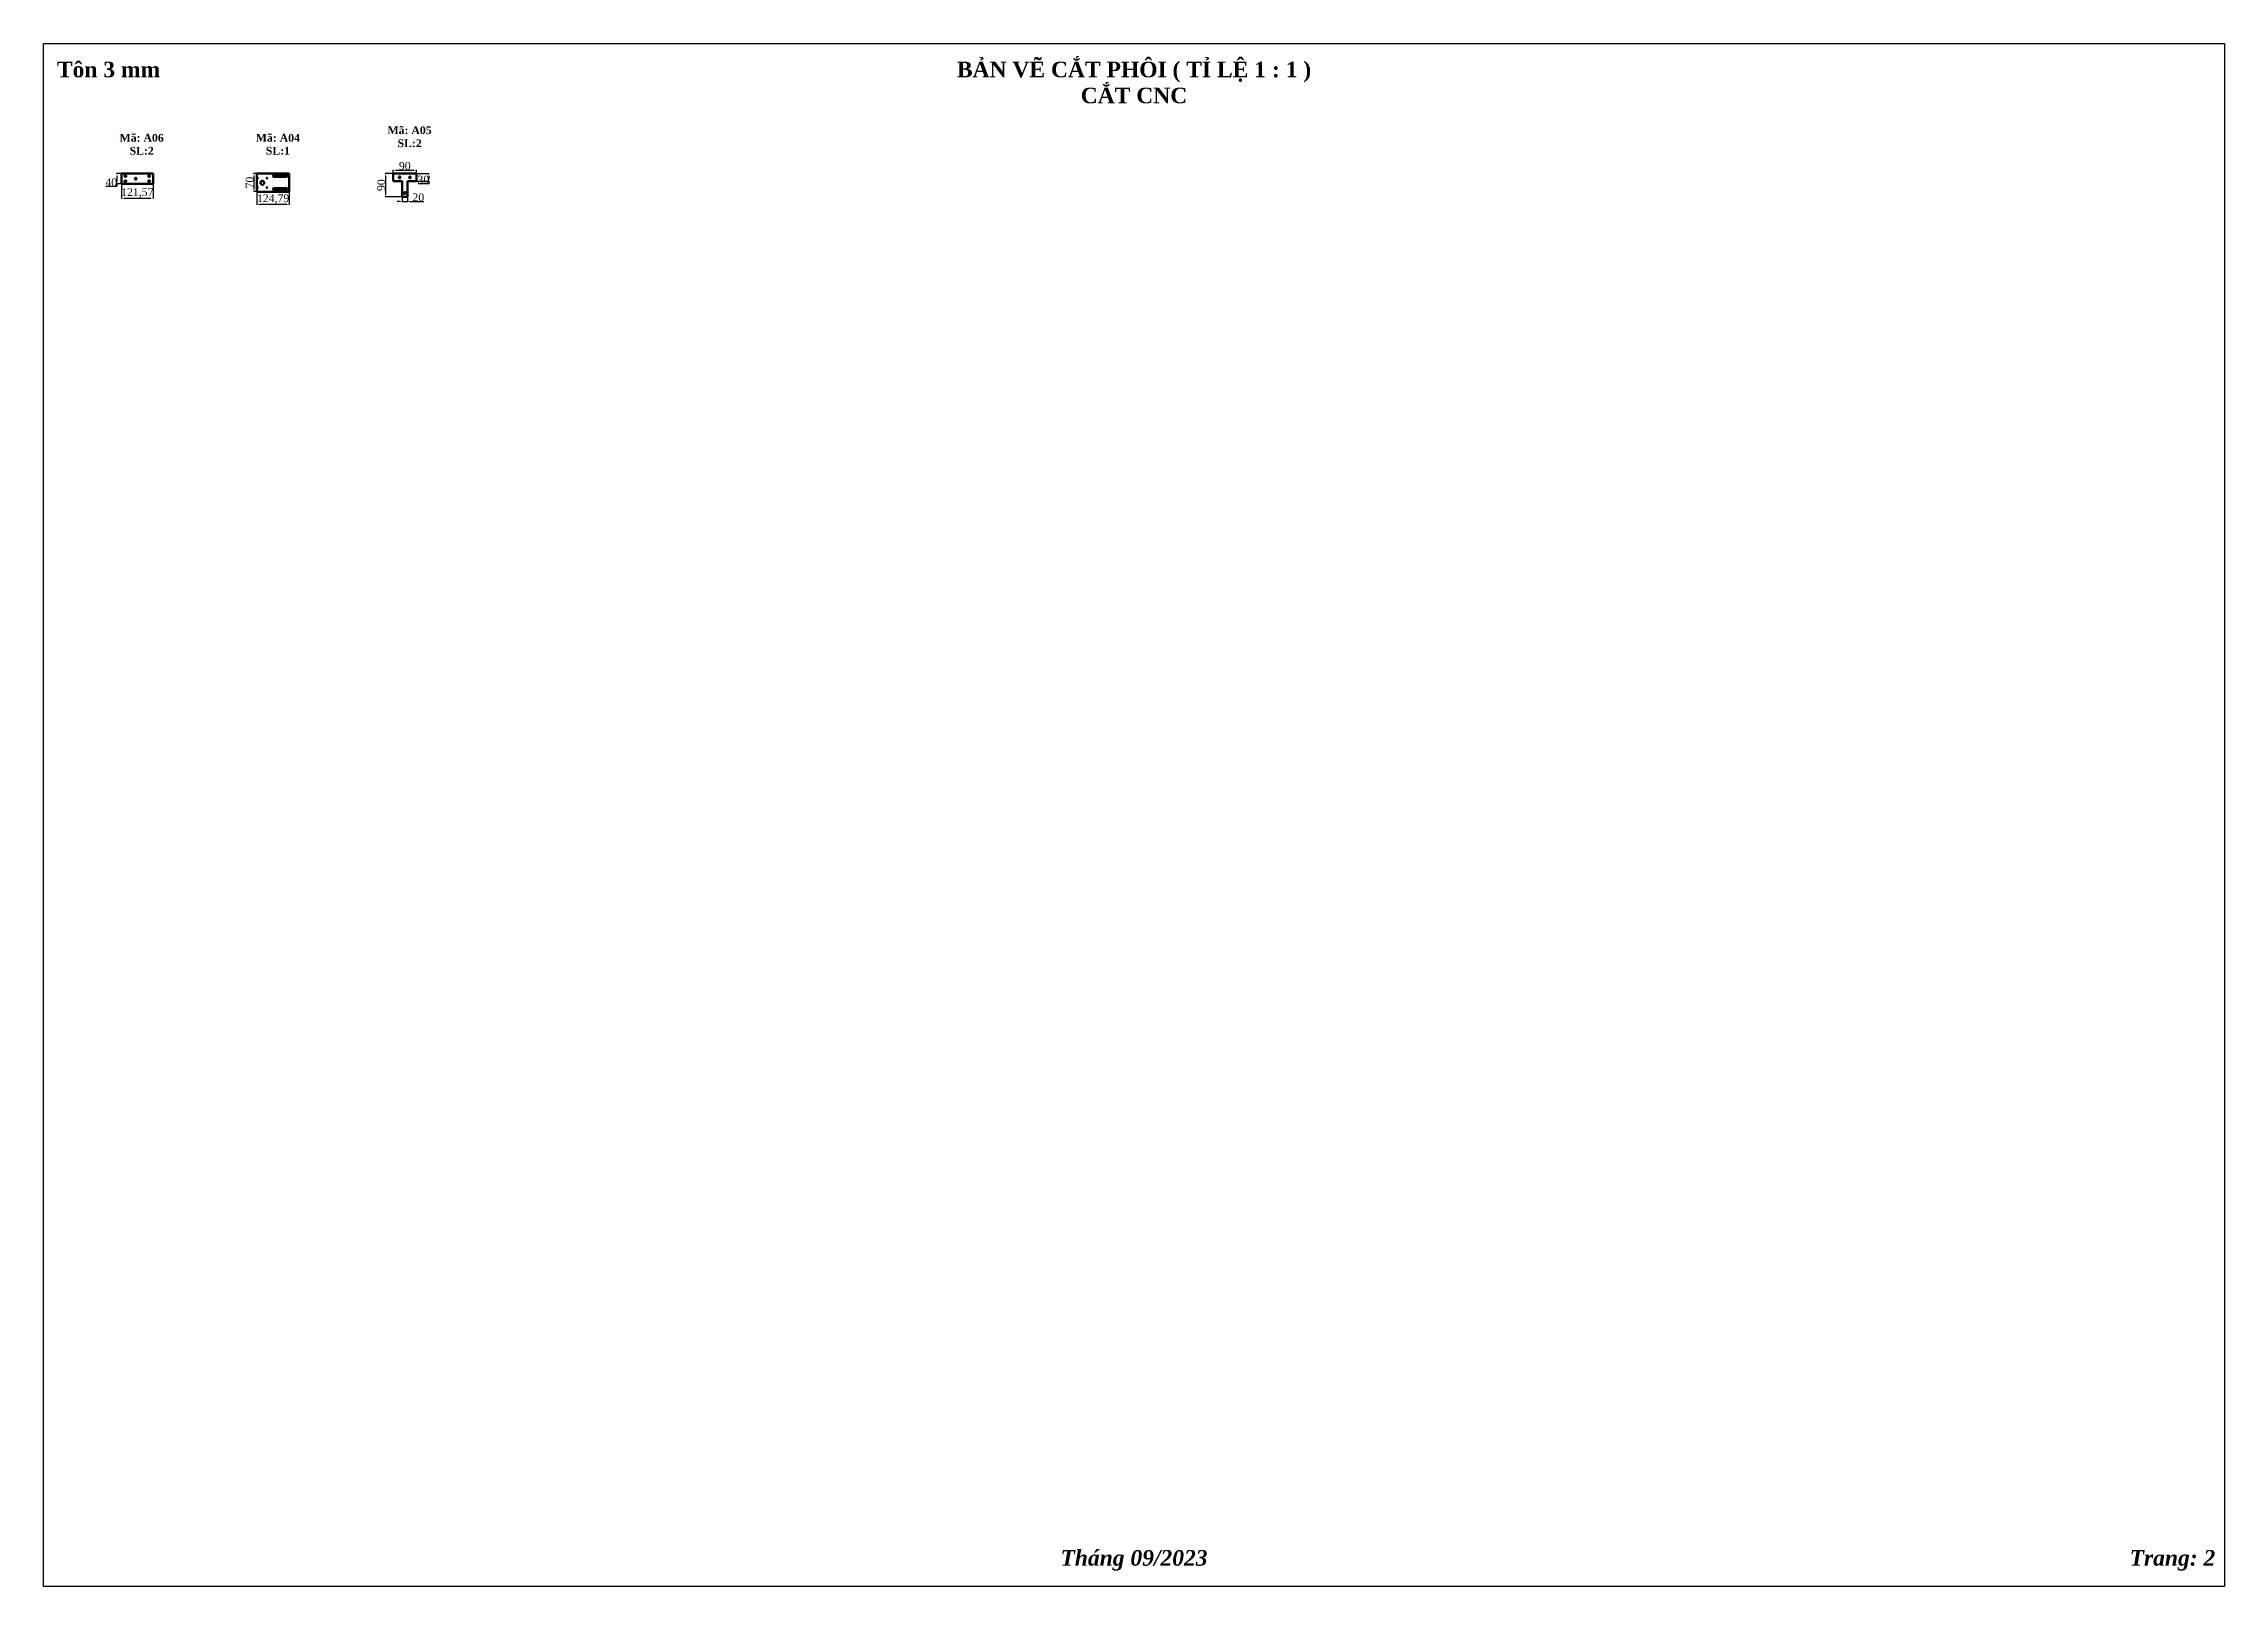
# Model space of a CAD drawing. Header units: millimetres. Extents: x 65701 to 102701, y 867 to 14603.
# Drawn here: x 77101 to 85501, y 8663 to 14603 of the extents above; entities that cross this region are included whole.
import ezdxf

# ---------------------------------------------------------------- set-up
doc = ezdxf.new("R2010")
doc.units = ezdxf.units.MM
doc.header["$LTSCALE"] = 2
doc.layers.add('Visible (ISO)', color=7, linetype='Continuous', lineweight=50)
doc.styles.add('CO CHU 30', font='times.ttf', dxfattribs={"height": 30})
doc.dimstyles.new('SCALE 1 1', dxfattribs={"dimtxt": 30, "dimasz": 10, "dimexe": 1.5, "dimexo": 1, "dimgap": 1, "dimtad": 1, "dimtoh": 1, "dimzin": 12, "dimtxsty": 'CO CHU 30', "dimcen": 2.5, "dimclrd": 5, "dimclre": 5, "dimclrt": 1, "dimadec": 0, "dimazin": 3, "dimtfac": 1, "dimtmove": 0, "dimatfit": 3, "dimfxl": 1, "dimarcsym": 0})

# ---------------------------------------------------------------- blocks, each defined once
blk = doc.blocks.new('8')
at = {"layer": 'Visible (ISO)'}
for p, q in [((66435.6, 12218.6), (66557.2, 12218.6)), ((66435.6, 12178.6), (66435.6, 12218.6)), ((66557.2, 12218.6), (66557.2, 12178.6)), ((66557.2, 12178.6), (66435.6, 12178.6))]:
    blk.add_line(p, q, dxfattribs=at)
for centre in [(66450.6, 12208.6), (66450.6, 12188.6), (66490.4, 12198.6), (66542.2, 12208.6), (66542.2, 12188.6)]:
    blk.add_circle(centre, 3.5, dxfattribs=at)
blk = doc.blocks.new('9')
at = {"layer": 'Visible (ISO)'}
for p, q in [((66473.3, 12031.2), (66473.3, 12061.2)), ((66473.3, 12061.2), (66563.3, 12061.2)), ((66508.3, 12031.2), (66473.3, 12031.2)), ((66508.3, 11971.2), (66508.3, 12031.2)), ((66563.3, 12031.2), (66528.3, 12031.2)), ((66528.3, 12031.2), (66528.3, 11971.2)), ((66563.3, 12061.2), (66563.3, 12031.2)), ((66528.3, 11971.2), (66508.3, 11971.2))]:
    blk.add_line(p, q, dxfattribs=at)
for centre in [(66498.3, 12046.2), (66538.3, 12046.2), (66518.3, 11986.2)]:
    blk.add_circle(centre, 3.5, dxfattribs=at)
blk = doc.blocks.new('10')
at = {"layer": 'Visible (ISO)'}
for p, q in [((66229.8, 11853.6), (66354.6, 11853.6)), ((66229.8, 11783.6), (66229.8, 11853.6)), ((66294.6, 11846.6), (66344.6, 11846.6)), ((66354.6, 11853.6), (66354.6, 11783.6)), ((66354.6, 11783.6), (66229.8, 11783.6)), ((66344.6, 11840.6), (66294.6, 11840.6)), ((66294.6, 11796.6), (66344.6, 11796.6)), ((66344.6, 11790.6), (66294.6, 11790.6))]:
    blk.add_line(p, q, dxfattribs=at)
for centre, radius in [((66232.8, 11835.6), 1.62), ((66232.8, 11799.6), 1.62), ((66250.8, 11817.6), 7.5), ((66268.8, 11835.6), 1.62), ((66268.8, 11799.6), 1.62)]:
    blk.add_circle(centre, radius, dxfattribs=at)
for centre, start, end in [((66294.6, 11843.6), 90, 270), ((66344.6, 11843.6), 270, 90), ((66294.6, 11793.6), 90, 270), ((66344.6, 11793.6), 270, 90)]:
    blk.add_arc(centre, 3, start, end, dxfattribs=at)
blk = doc.blocks.new('*D61')
at = {"color": 5, "lineweight": -2, "transparency": 16777216}
for p, q in [((77383.4, 14052.9), (77340.3, 14052.9)), ((77399.8, 14102.9), (77381.9, 14102.9)), ((77399.8, 14062.9), (77381.9, 14062.9)), ((77383.4, 14092.9), (77383.4, 14072.9)), ((77383.4, 14062.9), (77383.4, 14052.9))]:
    blk.add_line(p, q, dxfattribs=at)
at = {"color": 5, "transparency": 16777216}
for points in [[(77381.7, 14092.9), (77385, 14092.9), (77383.4, 14102.9)], [(77381.7, 14072.9), (77385, 14072.9), (77383.4, 14062.9)]]:
    blk.add_solid(points, dxfattribs=at)
at = {"layer": 'Defpoints', "color": 0, "transparency": 16777216}
for p in [(77383.4, 14062.9), (77400.8, 14102.9), (77400.8, 14062.9)]:
    blk.add_point(p, dxfattribs=at)
at = {"color": 1, "transparency": 16777216, "insert": (77361.3, 14069.1), "char_height": 30, "attachment_point": 5, "style": 'CO CHU 30'}
blk.add_mtext('40', dxfattribs=at)
blk = doc.blocks.new('*D62')
at = {"color": 5, "lineweight": -2, "transparency": 16777216}
for p, q in [((77400.8, 14061.9), (77400.8, 14006.4)), ((77522.3, 14061.9), (77522.3, 14006.4)), ((77410.8, 14007.9), (77512.3, 14007.9))]:
    blk.add_line(p, q, dxfattribs=at)
at = {"color": 5, "transparency": 16777216}
for points in [[(77410.8, 14009.6), (77410.8, 14006.2), (77400.8, 14007.9)], [(77512.3, 14009.6), (77512.3, 14006.2), (77522.3, 14007.9)]]:
    blk.add_solid(points, dxfattribs=at)
at = {"layer": 'Defpoints', "color": 0, "transparency": 16777216}
for p in [(77400.8, 14062.9), (77522.3, 14062.9), (77522.3, 14007.9)]:
    blk.add_point(p, dxfattribs=at)
at = {"color": 1, "transparency": 16777216, "insert": (77461.6, 14027.6), "char_height": 30, "attachment_point": 5, "style": 'CO CHU 30'}
blk.add_mtext('121,57', dxfattribs=at)
blk = doc.blocks.new('*D63')
at = {"color": 5, "lineweight": -2, "transparency": 16777216}
for p, q in [((77921.3, 14102.9), (77909.2, 14102.9)), ((77921.3, 14032.9), (77909.2, 14032.9)), ((77910.7, 14092.9), (77910.7, 14042.9))]:
    blk.add_line(p, q, dxfattribs=at)
at = {"color": 5, "transparency": 16777216}
for points in [[(77909, 14092.9), (77912.4, 14092.9), (77910.7, 14102.9)], [(77909, 14042.9), (77912.4, 14042.9), (77910.7, 14032.9)]]:
    blk.add_solid(points, dxfattribs=at)
at = {"layer": 'Defpoints', "color": 0, "transparency": 16777216}
for p in [(77910.7, 14032.9), (77922.3, 14102.9), (77922.3, 14032.9)]:
    blk.add_point(p, dxfattribs=at)
at = {"color": 1, "transparency": 16777216, "insert": (77894.4, 14067.9), "char_height": 30, "attachment_point": 5, "rotation": 90, "style": 'CO CHU 30'}
blk.add_mtext('70', dxfattribs=at)
blk = doc.blocks.new('*D64')
at = {"color": 5, "lineweight": -2, "transparency": 16777216}
for p, q in [((77922.3, 14031.9), (77922.3, 13982.8)), ((78047.1, 14031.9), (78047.1, 13982.8)), ((77932.3, 13984.3), (78037.1, 13984.3))]:
    blk.add_line(p, q, dxfattribs=at)
at = {"color": 5, "transparency": 16777216}
for points in [[(77932.3, 13986), (77932.3, 13982.6), (77922.3, 13984.3)], [(78037.1, 13986), (78037.1, 13982.6), (78047.1, 13984.3)]]:
    blk.add_solid(points, dxfattribs=at)
at = {"layer": 'Defpoints', "color": 0, "transparency": 16777216}
for p in [(77922.3, 14032.9), (78047.1, 14032.9), (78047.1, 13984.3)]:
    blk.add_point(p, dxfattribs=at)
at = {"color": 1, "transparency": 16777216, "insert": (77984.7, 14004), "char_height": 30, "attachment_point": 5, "style": 'CO CHU 30'}
blk.add_mtext('124,79', dxfattribs=at)
blk = doc.blocks.new('*D65')
at = {"color": 5, "lineweight": -2, "transparency": 16777216}
for p, q in [((78446.1, 14102.9), (78416.3, 14102.9)), ((78417.8, 14092.9), (78417.8, 14022.9)), ((78481.1, 14012.9), (78416.3, 14012.9))]:
    blk.add_line(p, q, dxfattribs=at)
at = {"color": 5, "transparency": 16777216}
for points in [[(78416.1, 14092.9), (78419.4, 14092.9), (78417.8, 14102.9)], [(78416.1, 14022.9), (78419.4, 14022.9), (78417.8, 14012.9)]]:
    blk.add_solid(points, dxfattribs=at)
at = {"layer": 'Defpoints', "color": 0, "transparency": 16777216}
for p in [(78447.1, 14102.9), (78417.8, 14012.9), (78482.1, 14012.9)]:
    blk.add_point(p, dxfattribs=at)
at = {"color": 1, "transparency": 16777216, "insert": (78401.5, 14057.9), "char_height": 30, "attachment_point": 5, "rotation": 90, "style": 'CO CHU 30'}
blk.add_mtext('90', dxfattribs=at)
blk = doc.blocks.new('*D66')
at = {"color": 5, "lineweight": -2, "transparency": 16777216}
for p, q in [((78447.1, 14103.9), (78447.1, 14117.4)), ((78457.1, 14115.9), (78527.1, 14115.9)), ((78537.1, 14103.9), (78537.1, 14117.4))]:
    blk.add_line(p, q, dxfattribs=at)
at = {"color": 5, "transparency": 16777216}
for points in [[(78457.1, 14117.6), (78457.1, 14114.3), (78447.1, 14115.9)], [(78527.1, 14117.6), (78527.1, 14114.3), (78537.1, 14115.9)]]:
    blk.add_solid(points, dxfattribs=at)
at = {"layer": 'Defpoints', "color": 0, "transparency": 16777216}
for p in [(78537.1, 14115.9), (78447.1, 14102.9), (78537.1, 14102.9)]:
    blk.add_point(p, dxfattribs=at)
at = {"color": 1, "transparency": 16777216, "insert": (78492.1, 14132.2), "char_height": 30, "attachment_point": 5, "style": 'CO CHU 30'}
blk.add_mtext('90', dxfattribs=at)
blk = doc.blocks.new('*D67')
at = {"color": 5, "lineweight": -2, "transparency": 16777216}
for p, q in [((78472.1, 13994.6), (78462.1, 13994.6)), ((78482.1, 14011.9), (78482.1, 13993.1)), ((78482.1, 13994.6), (78502.1, 13994.6)), ((78502.1, 14011.9), (78502.1, 13993.1)), ((78512.1, 13994.6), (78565.9, 13994.6))]:
    blk.add_line(p, q, dxfattribs=at)
at = {"color": 5, "transparency": 16777216}
for points in [[(78472.1, 13996.3), (78472.1, 13992.9), (78482.1, 13994.6)], [(78512.1, 13996.3), (78512.1, 13992.9), (78502.1, 13994.6)]]:
    blk.add_solid(points, dxfattribs=at)
at = {"layer": 'Defpoints', "color": 0, "transparency": 16777216}
for p in [(78482.1, 14012.9), (78502.1, 14012.9), (78502.1, 13994.6)]:
    blk.add_point(p, dxfattribs=at)
at = {"color": 1, "transparency": 16777216, "insert": (78544, 14010.9), "char_height": 30, "attachment_point": 5, "style": 'CO CHU 30'}
blk.add_mtext('20', dxfattribs=at)
blk = doc.blocks.new('*D68')
at = {"color": 5, "lineweight": -2, "transparency": 16777216}
for p, q in [((78538.1, 14102.9), (78586.4, 14102.9)), ((78538.1, 14072.9), (78586.4, 14072.9)), ((78584.9, 14062.9), (78543, 14062.9)), ((78584.9, 14092.9), (78584.9, 14082.9)), ((78584.9, 14072.9), (78584.9, 14062.9))]:
    blk.add_line(p, q, dxfattribs=at)
at = {"color": 5, "transparency": 16777216}
for points in [[(78583.3, 14092.9), (78586.6, 14092.9), (78584.9, 14102.9)], [(78583.3, 14082.9), (78586.6, 14082.9), (78584.9, 14072.9)]]:
    blk.add_solid(points, dxfattribs=at)
at = {"layer": 'Defpoints', "color": 0, "transparency": 16777216}
for p in [(78537.1, 14102.9), (78537.1, 14072.9), (78584.9, 14072.9)]:
    blk.add_point(p, dxfattribs=at)
at = {"color": 1, "transparency": 16777216, "insert": (78563.5, 14079.1), "char_height": 30, "attachment_point": 5, "style": 'CO CHU 30'}
blk.add_mtext('30', dxfattribs=at)

msp = doc.modelspace()

# ---------------------------------------------------------------- linework, layer by layer
msp.add_lwpolyline([(77100.77, 8662.865), (77100.77, 14602.865), (85500.77, 14602.865), (85500.77, 8662.865), (77100.77, 8662.865)], close=True)

# ---------------------------------------------------------------- block references
for name, p in [('8', (10965.165, 1884.291)), ('10', (11692.538, 2249.277)), ('9', (11973.819, 2041.683))]:
    msp.add_blockref(name, p)

# ---------------------------------------------------------------- texts
at = {"attachment_point": 5, "style": 'CO CHU 30'}
for s, width, insert, char_height in [('{\\fTimes New Roman|b1|i0|c163|p18;\\C5;Tôn \\C1;3\\C5; mm}', 437.58783, (77350.77, 14502.865), 60), ('{\\fTimes New Roman|b1|i0|c0|p18;\\C5;BẢN VẼ CẮT PHÔI ( TỈ LỆ 1 : 1 )\\P\\C1;CẮT CNC}', 2100, (81300.77, 14452.865), 60), ('{\\fTimes New Roman|b1|i0|c163|p18;\\C5;Mã: A05\\P\\C1;SL:2}', 510.25549, (78510.522, 14244.069, -2696.085), 30), ('{\\fTimes New Roman|b1|i0|c163|p18;\\C5;Mã: A06\\P\\C1;SL:2}', 510.25549, (77478.46, 14215.031, -2696.085), 30), ('{\\fTimes New Roman|b1|i0|c163|p18;\\C5;Mã: A04\\P\\C1;SL:1}', 510.25549, (78003.164, 14215.031, -2696.085), 30), ('{\\fTimes New Roman|b1|i1|c163|p18;\\C6;Tháng 09/202\\fTimes New Roman|b1|i1|c0|p18;3}', 2100, (81300.77, 8762.865), 60), ('{\\fTimes New Roman|b1|i1|c163|p18;\\C6;Trang: 2}', 2100, (85300.77, 8762.865), 60)]:
    msp.add_mtext_dynamic_manual_height_columns(s, width=width, gutter_width=100, heights=[0], dxfattribs=dict(at, insert=insert, char_height=char_height))

# ---------------------------------------------------------------- dimensions: what is measured, and where the dimension line sits
for base, p1, p2, picture, middle in [((78537.128, 14115.941), (78447.128, 14102.865), (78537.128, 14102.865), '*D66', (78492.128, 14132.244)), ((77522.342, 14007.909), (77400.77, 14062.865), (77522.342, 14062.865), '*D62', (77461.556, 14027.597)), ((78047.128, 13984.296), (77922.342, 14032.865), (78047.128, 14032.865), '*D64', (77984.735, 14003.984)), ((78502.128, 13994.601), (78482.128, 14012.865), (78502.128, 14012.865), '*D67', (78544.011, 14010.861))]:
    dim = msp.add_linear_dim(base=base, p1=p1, p2=p2, dimstyle='SCALE 1 1')
    dim.commit()
    dim.dimension.update_dxf_attribs({"geometry": picture, "text_midpoint": middle})
for base, p1, p2, picture, middle in [((77383.358, 14062.865), (77400.77, 14102.865), (77400.77, 14062.865), '*D61', (77361.345, 14069.124)), ((77910.707, 14032.865), (77922.342, 14102.865), (77922.342, 14032.865), '*D63', (77894.405, 14067.865)), ((78417.765, 14012.865), (78447.128, 14102.865), (78482.128, 14012.865), '*D65', (78401.462, 14057.865)), ((78584.937, 14072.865), (78537.128, 14102.865), (78537.128, 14072.865), '*D68', (78563.475, 14079.124))]:
    dim = msp.add_linear_dim(base=base, p1=p1, p2=p2, angle=90, dimstyle='SCALE 1 1')
    dim.commit()
    dim.dimension.update_dxf_attribs({"geometry": picture, "text_midpoint": middle})

doc.saveas('drawing.dxf')
